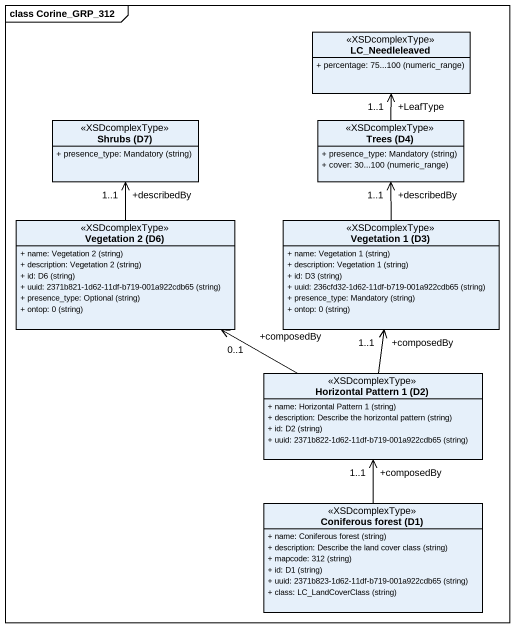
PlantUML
@startuml
mainframe class Corine_GRP_312
hide circle
hide empty members
skinparam classAttributeIconSize 0
class LC_Needleleaved <<XSDcomplexType>> {
  {field} + percentage: 75...100 (numeric_range)
}
class "Shrubs (D7)" as Shrubs_D7 <<XSDcomplexType>> {
  {field} + presence_type: Mandatory (string)
}
class "Trees (D4)" as Trees_D4 <<XSDcomplexType>> {
  {field} + presence_type: Mandatory (string)
  {field} + cover: 30...100 (numeric_range)
}
class "Vegetation 2 (D6)" as Vegetation_2_D6 <<XSDcomplexType>> {
  {field} + name: Vegetation 2 (string)
  {field} + description: Vegetation 2 (string)
  {field} + id: D6 (string)
  {field} + uuid: 2371b821-1d62-11df-b719-001a922cdb65 (string)
  {field} + presence_type: Optional (string)
  {field} + ontop: 0 (string)
}
class "Vegetation 1 (D3)" as Vegetation_1_D3 <<XSDcomplexType>> {
  {field} + name: Vegetation 1 (string)
  {field} + description: Vegetation 1 (string)
  {field} + id: D3 (string)
  {field} + uuid: 236cfd32-1d62-11df-b719-001a922cdb65 (string)
  {field} + presence_type: Mandatory (string)
  {field} + ontop: 0 (string)
}
class "Horizontal Pattern 1 (D2)" as Horizontal_Pattern_1_D2 <<XSDcomplexType>> {
  {field} + name: Horizontal Pattern 1 (string)
  {field} + description: Describe the horizontal pattern (string)
  {field} + id: D2 (string)
  {field} + uuid: 2371b822-1d62-11df-b719-001a922cdb65 (string)
}
class "Coniferous forest (D1)" as Coniferous_forest_D1 <<XSDcomplexType>> {
  {field} + name: Coniferous forest (string)
  {field} + description: Describe the land cover class (string)
  {field} + mapcode: 312 (string)
  {field} + id: D1 (string)
  {field} + uuid: 2371b823-1d62-11df-b719-001a922cdb65 (string)
  {field} + class: LC_LandCoverClass (string)
}
Trees_D4 -up-> "+LeafType\n1..1" LC_Needleleaved
Vegetation_2_D6 -up-> "+describedBy\n1..1" Shrubs_D7
Vegetation_1_D3 -up-> "+describedBy\n1..1" Trees_D4
Horizontal_Pattern_1_D2 -left-> "+composedBy\n0..1" Vegetation_2_D6
Horizontal_Pattern_1_D2 -up-> "+composedBy\n1..1" Vegetation_1_D3
Coniferous_forest_D1 -up-> "+composedBy\n1..1" Horizontal_Pattern_1_D2
@enduml
